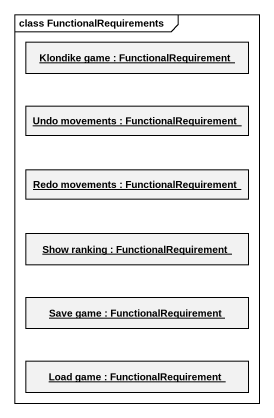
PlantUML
@startuml
mainframe class FunctionalRequirements
hide circle
hide empty members
object "Klondike game : FunctionalRequirement" as Klondike_game
object "Undo movements : FunctionalRequirement" as Undo_movements
object "Redo movements : FunctionalRequirement" as Redo_movements
object "Show ranking : FunctionalRequirement" as Show_ranking
object "Save game : FunctionalRequirement" as Save_game
object "Load game : FunctionalRequirement" as Load_game
@enduml
